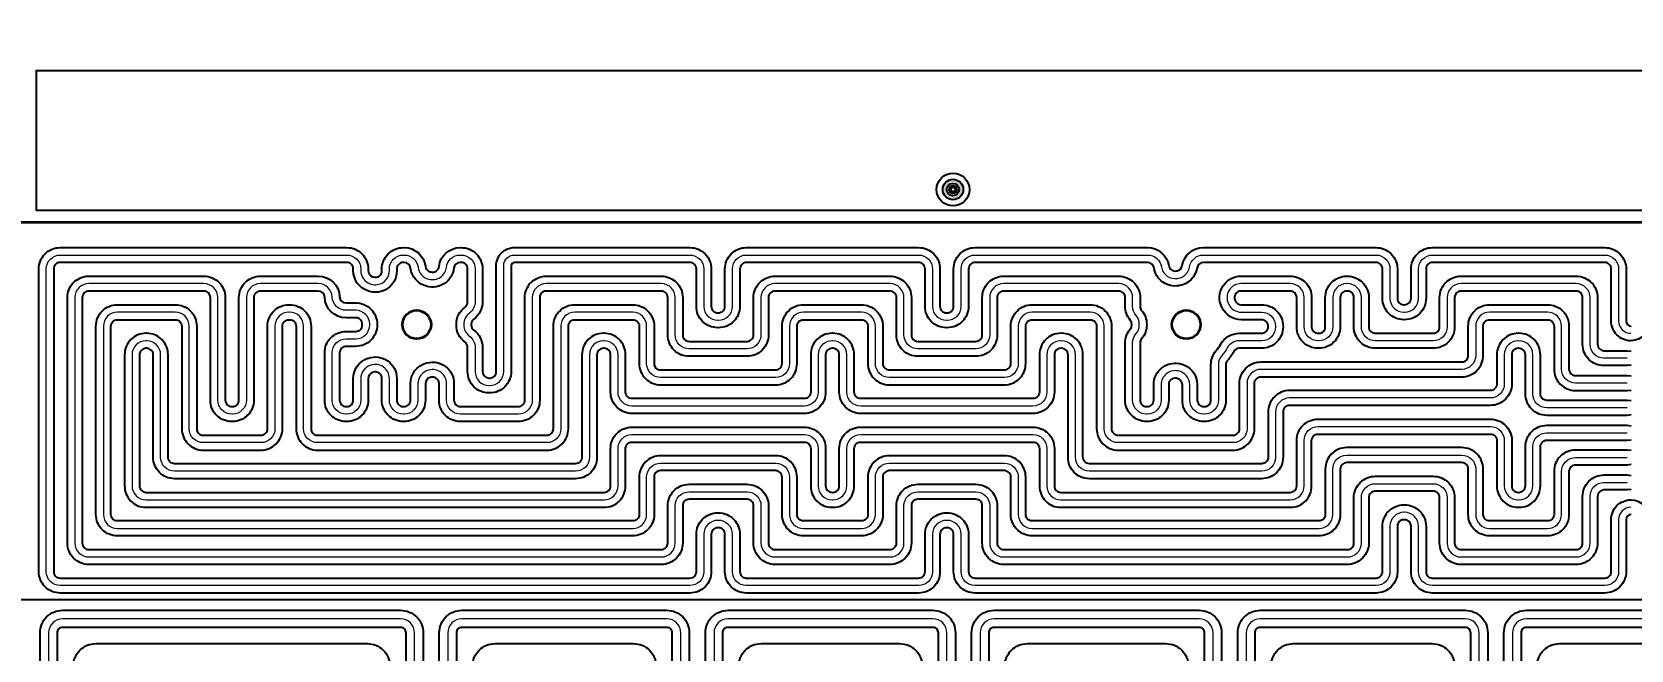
# Model space of a CAD drawing. Header units: millimetres. Extents: x -5937 to 68925, y -3068 to 5300.
# Drawn here: x 62103.1 to 62493.8, y 4491.5 to 4642.6 of the extents above; entities that cross this region are included whole.
import ezdxf

# ---------------------------------------------------------------- set-up
doc = ezdxf.new("R2010")
doc.units = ezdxf.units.MM
doc.header["$LTSCALE"] = 7
doc.header["$PDSIZE"] = -1
doc.layers.add('参照', color=6, linetype='Continuous', lineweight=9)
doc.layers.add('填充', color=3, linetype='Continuous', lineweight=9)
for name, color, linetype in [('发热丝', 3, 'Continuous'), ('发热分区', 20, 'Continuous'), ('菲林', 21, 'Continuous')]:
    doc.layers.add(name, color=color, linetype=linetype)
doc.styles.add('斜仿宋', font='tssdeng.shx', dxfattribs={"width": 0.8, "oblique": 8, "bigfont": 'tssdchn.shx'})
doc.dimstyles.new('YanXiu', dxfattribs={"dimtxt": 22.5778, "dimasz": 22.5778, "dimexe": 11.2889, "dimexo": 5.64445, "dimgap": 5.64445, "dimtad": 1, "dimtoh": 1, "dimzin": 9, "dimdsep": 46, "dimtxsty": '斜仿宋', "dimcen": 22.5778, "dimazin": 2, "dimtfac": 1, "dimtmove": 0, "dimatfit": 3, "dimfxl": 1, "dimarcsym": 1})

# ---------------------------------------------------------------- blocks, each defined once
blk = doc.blocks.new('*D124')
at = {"layer": 'Defpoints', "color": 0}
for p in [(62778.12, 4734.39), (61428.12, 4586.94), (62778.12, 4586.94)]:
    blk.add_point(p, dxfattribs=at)
at = {"layer": '填充', "color": 0, "lineweight": -2}
for p, q in [((61428.12, 4592.59), (61428.12, 4745.68)), ((62778.12, 4592.59), (62778.12, 4745.68)), ((61450.7, 4734.39), (62755.54, 4734.39))]:
    blk.add_line(p, q, dxfattribs=at)
at = {"layer": '填充', "color": 0}
for points in [[(61450.7, 4738.15), (61450.7, 4730.63), (61428.12, 4734.39)], [(62755.54, 4730.63), (62755.54, 4738.15), (62778.12, 4734.39)]]:
    blk.add_solid(points, dxfattribs=at)
at = {"layer": '填充', "color": 0, "insert": (62103.12, 4751.32), "char_height": 22.578, "attachment_point": 5, "style": '斜仿宋'}
blk.add_mtext('1350', dxfattribs=at)

msp = doc.modelspace()

# ---------------------------------------------------------------- hatches: boundary and pattern name
at = {"layer": '填充', "ltscale": 10}
h = msp.add_hatch(color=3, dxfattribs=at)
h.dxf.hatch_style = 1
edge = h.paths.add_edge_path()
edge.add_arc((62328.12, 4604.056), 2.5, 540, 900)
edge = h.paths.add_edge_path(flags=16)
edge.add_arc((62328.12, 4604.056), 1.5, 540, 900)
h = msp.add_hatch(color=3, dxfattribs=at)
h.dxf.hatch_style = 1
edge = h.paths.add_edge_path()
edge.add_arc((62328.12, 4604.056), 0.95, 540, 900)
edge = h.paths.add_edge_path(flags=16)
edge.add_arc((62328.12, 4604.056), 0.55, 540, 900)

# ---------------------------------------------------------------- linework, layer by layer
at = {"color": 7, "linetype": 'Continuous', "lineweight": 35}
msp.add_lwpolyline([(61630.12, 4601.056, 0.4142136), (61635.12, 4596.056), (62571.12, 4596.056, 0.4142136), (62576.12, 4601.056)], format="xyb", dxfattribs=at)
for centre in [(62197.12, 4571.056), (62385.12, 4571.056)]:
    msp.add_circle(centre, 3.5, dxfattribs=at)
at = {"layer": '参照'}
for points in [[(62493.748, 4526.418, 0.4142136), (62490.748, 4523.418), (62490.748, 4510.693, -0.4142136), (62487.348, 4507.293), (62445.258, 4507.293, -0.4142136), (62441.858, 4510.693), (62441.858, 4521.798, 0.4142136), (62438.458, 4525.198), (62438.274, 4525.198, 0.4142136), (62434.874, 4521.798), (62434.874, 4510.693, -0.4142136), (62431.474, 4507.293), (62333.509, 4507.293, -0.4142136), (62330.109, 4510.693), (62330.109, 4519.829, 0.4142136), (62326.709, 4523.229), (62326.525, 4523.229, 0.4142136), (62323.125, 4519.829), (62323.125, 4510.693, -0.4142136), (62319.725, 4507.293), (62277.635, 4507.293, -0.4142136), (62274.235, 4510.693), (62274.235, 4519.829, 0.4142136), (62270.835, 4523.229), (62270.651, 4523.229, 0.4142136), (62267.251, 4519.829), (62267.251, 4510.693, -0.4142136), (62263.851, 4507.293), (62110.012, 4507.293, -0.4142136), (62106.612, 4510.693), (62106.612, 4584.656, -0.4142136), (62110.012, 4588.056), (62180.039, 4588.056, -0.4142136), (62183.439, 4584.656), (62183.439, 4584.248, 0.3232598), (62185.769, 4581.021, -0.0036367), (62185.907, 4580.975, 0.5160154), (62190.423, 4584.186), (62190.423, 4584.656, -0.4142136), (62193.823, 4588.056), (62194.059, 4588.056, -0.3785416), (62197.434, 4585.074, 0.308617), (62199.966, 4582.198, -0.0031968), (62200.108, 4582.161, 0.4578797), (62204.369, 4585.05, -0.3805894), (62207.746, 4588.056), (62207.976, 4588.056, -0.4142136), (62211.376, 4584.656), (62211.376, 4576.616, -0.2378516), (62209.998, 4573.882, 0.2394858), (62208.62, 4571.127, -0.0030922), (62208.62, 4570.985, 0.2394858), (62209.998, 4568.23, -0.2378516), (62211.376, 4565.497), (62211.376, 4559.583, 0.4142136), (62214.776, 4556.183), (62214.961, 4556.183, 0.4142136), (62218.361, 4559.583), (62218.361, 4585.456, -0.4142136), (62220.961, 4588.056), (62263.851, 4588.056, -0.4142136), (62267.251, 4584.656), (62267.251, 4575.52, 0.4142136), (62270.651, 4572.12), (62270.835, 4572.12, 0.4142136), (62274.235, 4575.52), (62274.235, 4584.656, -0.4142136), (62277.635, 4588.056), (62319.725, 4588.056, -0.4142136), (62323.125, 4584.656), (62323.125, 4575.52, 0.4142136), (62326.525, 4572.12), (62326.709, 4572.12, 0.4142136), (62330.109, 4575.52), (62330.109, 4584.656, -0.4142136), (62333.509, 4588.056), (62375.681, 4588.056, -0.3695201), (62379.04, 4585.181, 0.4226278), (62383.02, 4582.363, -0.0031415), (62383.162, 4582.388, 0.3202921), (62385.94, 4585.198, -0.3681235), (62389.297, 4588.056), (62431.474, 4588.056, -0.4142136), (62434.874, 4584.656), (62434.874, 4577.488, 0.4142136), (62438.274, 4574.088), (62438.458, 4574.088, 0.4142136), (62441.858, 4577.488), (62441.858, 4584.656, -0.4142136), (62445.258, 4588.056), (62487.348, 4588.056, -0.4142136), (62490.748, 4584.656), (62490.748, 4571.931, 0.4142136), (62493.748, 4568.931)], [(62492.786, 4562.858), (62487.164, 4562.858, -0.4142136), (62483.764, 4566.258), (62483.764, 4577.672, 0.4142136), (62480.364, 4581.072), (62452.242, 4581.072, 0.4142136), (62448.842, 4577.672), (62448.842, 4570.504, -0.4142136), (62445.442, 4567.104), (62431.289, 4567.104, -0.4142136), (62427.889, 4570.504), (62427.889, 4577.672, 0.4142136), (62424.489, 4581.072), (62424.305, 4581.072, 0.4142136), (62420.905, 4577.672), (62420.905, 4570.504, -0.4142136), (62417.505, 4567.104), (62417.321, 4567.104, -0.4142136), (62413.921, 4570.504), (62413.921, 4577.672, 0.4142136), (62410.521, 4581.072), (62398.471, 4581.072, 0.5563634), (62395.424, 4576.162, -0.0034339), (62395.493, 4576.02, 0.2887635), (62398.56, 4574.088), (62403.537, 4574.088, -0.4142136), (62406.937, 4570.688), (62406.937, 4570.504, -0.4142136), (62403.537, 4567.104), (62398.08, 4567.104, 0.2699747), (62395.122, 4565.382, -0.0498498), (62393.801, 4563.514, 0.18075), (62392.968, 4561.284), (62392.968, 4552.598, -0.4142136), (62389.568, 4549.198), (62389.384, 4549.198, -0.4142136), (62385.984, 4552.598), (62385.984, 4556.374, 0.364959), (62383.162, 4559.724, -0.0031415), (62383.02, 4559.75, 0.4690725), (62378.999, 4556.407), (62378.999, 4552.598, -0.4142136), (62375.599, 4549.198), (62375.415, 4549.198, -0.4142136), (62372.015, 4552.598), (62372.015, 4566.576, -0.1771563), (62372.818, 4568.77, 0.1787513), (62373.62, 4570.985, -0.0030922), (62373.62, 4571.127, 0.1787513), (62372.818, 4573.342, -0.1771563), (62372.015, 4575.536), (62372.015, 4577.672, 0.4142136), (62368.615, 4581.072), (62340.494, 4581.072, 0.4142136), (62337.094, 4577.672), (62337.094, 4568.535, -0.4142136), (62333.694, 4565.135), (62319.541, 4565.135, -0.4142136), (62316.141, 4568.535), (62316.141, 4577.672, 0.4142136), (62312.741, 4581.072), (62284.619, 4581.072, 0.4142136), (62281.219, 4577.672), (62281.219, 4568.535, -0.4142136), (62277.819, 4565.135), (62263.666, 4565.135, -0.4142136), (62260.266, 4568.535), (62260.266, 4577.672, 0.4142136), (62256.866, 4581.072), (62228.745, 4581.072, 0.4142136), (62225.345, 4577.672), (62225.345, 4552.598, -0.4142136), (62221.945, 4549.198), (62207.792, 4549.198, -0.4142136), (62204.392, 4552.598), (62204.392, 4556.668, 0.493488), (62200.108, 4559.951, -0.0031968), (62199.966, 4559.914, 0.3427154), (62197.408, 4556.62), (62197.408, 4552.598, -0.4142136), (62194.008, 4549.198), (62193.823, 4549.198, -0.4142136), (62190.423, 4552.598), (62190.423, 4557.927, 0.5160154), (62185.907, 4561.138, -0.0036367), (62185.769, 4561.091, 0.3232598), (62183.439, 4557.864), (62183.439, 4552.598, -0.4142136), (62180.039, 4549.198), (62179.855, 4549.198, -0.4142136), (62176.455, 4552.598), (62176.455, 4564.164, -0.4142136), (62179.855, 4567.564), (62182.22, 4567.564, 0.4160261), (62185.62, 4570.985, -0.0030922), (62185.62, 4571.127, 0.4160261), (62182.22, 4574.548), (62179.855, 4574.548, -0.4023529), (62176.458, 4577.81, 0.4023529), (62173.061, 4581.072), (62158.902, 4581.072, 0.4142136), (62155.502, 4577.672), (62155.502, 4552.598, -0.4142136), (62152.102, 4549.198), (62151.918, 4549.198, -0.4142136), (62148.518, 4552.598), (62148.518, 4577.672, 0.4142136), (62145.118, 4581.072), (62116.996, 4581.072, 0.4142136), (62113.596, 4577.672), (62113.596, 4517.677, 0.4142136), (62116.996, 4514.277), (62256.866, 4514.277, 0.4142136), (62260.266, 4517.677), (62260.266, 4526.814, -0.4142136), (62263.666, 4530.214), (62277.819, 4530.214, -0.4142136), (62281.219, 4526.814), (62281.219, 4517.677, 0.4142136), (62284.619, 4514.277), (62312.741, 4514.277, 0.4142136), (62316.141, 4517.677), (62316.141, 4526.814, -0.4142136), (62319.541, 4530.214), (62333.694, 4530.214, -0.4142136), (62337.094, 4526.814), (62337.094, 4517.677, 0.4142136), (62340.494, 4514.277), (62424.489, 4514.277, 0.4142136), (62427.889, 4517.677), (62427.889, 4528.782, -0.4142136), (62431.289, 4532.182), (62445.442, 4532.182, -0.4142136), (62448.842, 4528.782), (62448.842, 4517.677, 0.4142136), (62452.242, 4514.277), (62480.364, 4514.277, 0.4142136), (62483.764, 4517.677), (62483.764, 4529.091, -0.4142136), (62487.164, 4532.491), (62492.786, 4532.491)], [(62492.786, 4556.784), (62480.18, 4556.784, -0.4142136), (62476.78, 4560.184), (62476.78, 4570.688, 0.4142136), (62473.38, 4574.088), (62459.227, 4574.088, 0.4142136), (62455.827, 4570.688), (62455.827, 4563.52, -0.4142136), (62452.427, 4560.12), (62403.352, 4560.12, 0.4142136), (62399.952, 4556.72), (62399.952, 4545.614, -0.4142136), (62396.552, 4542.214), (62368.431, 4542.214, -0.4142136), (62365.031, 4545.614), (62365.031, 4570.688, 0.4142136), (62361.631, 4574.088), (62347.478, 4574.088, 0.4142136), (62344.078, 4570.688), (62344.078, 4561.551, -0.4142136), (62340.678, 4558.151), (62312.556, 4558.151, -0.4142136), (62309.156, 4561.551), (62309.156, 4570.688, 0.4142136), (62305.756, 4574.088), (62291.604, 4574.088, 0.4142136), (62288.204, 4570.688), (62288.204, 4561.551, -0.4142136), (62284.804, 4558.151), (62256.682, 4558.151, -0.4142136), (62253.282, 4561.551), (62253.282, 4570.688, 0.4142136), (62249.882, 4574.088), (62235.729, 4574.088, 0.4142136), (62232.329, 4570.688), (62232.329, 4545.614, -0.4142136), (62228.929, 4542.214), (62172.871, 4542.214, -0.4142136), (62169.471, 4545.614), (62169.471, 4570.688, 0.4142136), (62166.071, 4574.088), (62165.886, 4574.088, 0.4142136), (62162.486, 4570.688), (62162.486, 4545.614, -0.4142136), (62159.086, 4542.214), (62144.933, 4542.214, -0.4142136), (62141.533, 4545.614), (62141.533, 4570.688, 0.4142136), (62138.133, 4574.088), (62123.981, 4574.088, 0.4142136), (62120.581, 4570.688), (62120.581, 4524.661, 0.4142136), (62123.981, 4521.261), (62249.882, 4521.261, 0.4142136), (62253.282, 4524.661), (62253.282, 4533.798, -0.4142136), (62256.682, 4537.198), (62284.804, 4537.198, -0.4142136), (62288.204, 4533.798), (62288.204, 4524.661, 0.4142136), (62291.604, 4521.261), (62305.756, 4521.261, 0.4142136), (62309.156, 4524.661), (62309.156, 4533.798, -0.4142136), (62312.556, 4537.198), (62340.678, 4537.198, -0.4142136), (62344.078, 4533.798), (62344.078, 4524.661, 0.4142136), (62347.478, 4521.261), (62417.505, 4521.261, 0.4142136), (62420.905, 4524.661), (62420.905, 4535.767, -0.4142136), (62424.305, 4539.167), (62452.427, 4539.167, -0.4142136), (62455.827, 4535.767), (62455.827, 4524.661, 0.4142136), (62459.227, 4521.261), (62473.38, 4521.261, 0.4142136), (62476.78, 4524.661), (62476.78, 4535.165, -0.4142136), (62480.18, 4538.565), (62492.786, 4538.565)], [(62492.786, 4550.711), (62473.195, 4550.711, -0.4142136), (62469.795, 4554.111), (62469.795, 4563.703, 0.4142136), (62466.395, 4567.103), (62466.211, 4567.103, 0.4142136), (62462.811, 4563.703), (62462.811, 4556.535, -0.4142136), (62459.411, 4553.135), (62410.337, 4553.135, 0.4142136), (62406.937, 4549.735), (62406.937, 4538.63, -0.4142136), (62403.537, 4535.23), (62361.447, 4535.23, -0.4142136), (62358.047, 4538.63), (62358.047, 4563.703, 0.4142136), (62354.647, 4567.103), (62354.462, 4567.103, 0.4142136), (62351.062, 4563.703), (62351.062, 4554.567, -0.4142136), (62347.662, 4551.167), (62305.572, 4551.167, -0.4142136), (62302.172, 4554.567), (62302.172, 4563.703, 0.4142136), (62298.772, 4567.103), (62298.588, 4567.103, 0.4142136), (62295.188, 4563.703), (62295.188, 4554.567, -0.4142136), (62291.788, 4551.167), (62249.698, 4551.167, -0.4142136), (62246.298, 4554.567), (62246.298, 4563.703, 0.4142136), (62242.898, 4567.103), (62242.714, 4567.103, 0.4142136), (62239.314, 4563.703), (62239.314, 4538.63, -0.4142136), (62235.914, 4535.23), (62137.949, 4535.23, -0.4142136), (62134.549, 4538.63), (62134.549, 4563.703, 0.4142136), (62131.149, 4567.103), (62130.965, 4567.103, 0.4142136), (62127.565, 4563.703), (62127.565, 4531.646, 0.4142136), (62130.965, 4528.246), (62242.898, 4528.246, 0.4142136), (62246.298, 4531.646), (62246.298, 4540.782, -0.4142136), (62249.698, 4544.182), (62291.788, 4544.182, -0.4142136), (62295.188, 4540.782), (62295.188, 4531.646, 0.4142136), (62298.588, 4528.246), (62298.772, 4528.246, 0.4142136), (62302.172, 4531.646), (62302.172, 4540.782, -0.4142136), (62305.572, 4544.182), (62347.662, 4544.182, -0.4142136), (62351.062, 4540.782), (62351.062, 4531.646, 0.4142136), (62354.462, 4528.246), (62410.521, 4528.246, 0.4142136), (62413.921, 4531.646), (62413.921, 4542.751, -0.4142136), (62417.321, 4546.151), (62459.411, 4546.151, -0.4142136), (62462.811, 4542.751), (62462.811, 4531.646, 0.4142136), (62466.211, 4528.246), (62466.395, 4528.246, 0.4142136), (62469.795, 4531.646), (62469.795, 4541.238, -0.4142136), (62473.195, 4544.638), (62492.786, 4544.638)]]:
    msp.add_lwpolyline(points, format="xyb", dxfattribs=at)
at = {"layer": '参照', "color": 5}
for points in [[(62196.59, 4420.241), (62196.59, 4495.765, 0.4142136), (62193.19, 4499.165), (62110.585, 4499.165, 0.4142136), (62107.185, 4495.765), (62107.185, 4390.801)], [(62261.612, 4418.584), (62261.612, 4495.765, 0.4142136), (62258.212, 4499.165), (62208.118, 4499.165, 0.4142136), (62204.718, 4495.765), (62204.718, 4420.121, -0.4459295)], [(62326.634, 4418.584), (62326.634, 4495.765, 0.4142136), (62323.234, 4499.165), (62273.14, 4499.165, 0.4142136), (62269.74, 4495.765), (62269.74, 4418.584, -0.4142136)], [(62391.656, 4419.069), (62391.656, 4495.765, 0.4142136), (62388.256, 4499.165), (62338.162, 4499.165, 0.4142136), (62334.762, 4495.765), (62334.762, 4418.584, -0.4142136)], [(62456.678, 4418.584), (62456.678, 4495.765, 0.4142136), (62453.278, 4499.165), (62403.184, 4499.165, 0.4142136), (62399.784, 4495.765), (62399.784, 4418.697, -0.5021788)], [(62518.299, 4499.165), (62468.205, 4499.165, 0.4142136), (62464.805, 4495.765), (62464.805, 4418.584, -0.4142136)]]:
    msp.add_lwpolyline(points, format="xyb", dxfattribs=at)
at = {"layer": '发热丝'}
for points in [[(62493.786, 4524.698, 0.3654516), (62492.573, 4523.418), (62492.573, 4510.693, -0.4142136), (62487.348, 4505.468), (62445.258, 4505.468, -0.4142136), (62440.033, 4510.693), (62440.033, 4521.798, 0.4142136), (62438.458, 4523.373), (62438.274, 4523.373, 0.4142136), (62436.699, 4521.798), (62436.699, 4510.693, -0.4142136), (62431.474, 4505.468), (62333.509, 4505.468, -0.4142136), (62328.284, 4510.693), (62328.284, 4519.829, 0.4142136), (62326.709, 4521.404), (62326.525, 4521.404, 0.4142136), (62324.95, 4519.829), (62324.95, 4510.693, -0.4142136), (62319.725, 4505.468), (62277.635, 4505.468, -0.4142136), (62272.41, 4510.693), (62272.41, 4519.829, 0.4142136), (62270.835, 4521.404), (62270.651, 4521.404, 0.4142136), (62269.076, 4519.829), (62269.076, 4510.693, -0.4142136), (62263.851, 4505.468), (62110.012, 4505.468, -0.4142136), (62104.787, 4510.693), (62104.787, 4584.656, -0.4142136), (62110.012, 4589.881), (62180.039, 4589.881, -0.4142136), (62185.264, 4584.656), (62185.264, 4584.248, 0.3232598), (62186.344, 4582.753, -0.0036367), (62186.506, 4582.698, 0.5160154), (62188.598, 4584.186), (62188.598, 4584.656, -0.4142136), (62193.823, 4589.881), (62194.059, 4589.881, -0.3785416), (62199.245, 4585.299, 0.308617), (62200.418, 4583.967, -0.0031968), (62200.583, 4583.923, 0.4578797), (62202.556, 4585.262, -0.3805894), (62207.746, 4589.881), (62207.976, 4589.881, -0.4142136), (62213.201, 4584.656), (62213.201, 4576.616, -0.2378516), (62211.083, 4572.415, 0.2394858), (62210.445, 4571.139, -0.0030922), (62210.445, 4570.974, 0.2394858), (62211.083, 4569.698, -0.2378516), (62213.201, 4565.497), (62213.201, 4559.583, 0.4142136), (62214.776, 4558.008), (62214.961, 4558.008, 0.4142136), (62216.536, 4559.583), (62216.536, 4585.456, -0.4142136), (62220.961, 4589.881), (62263.851, 4589.881, -0.4142136), (62269.076, 4584.656), (62269.076, 4575.52, 0.4142136), (62270.651, 4573.945), (62270.835, 4573.945, 0.4142136), (62272.41, 4575.52), (62272.41, 4584.656, -0.4142136), (62277.635, 4589.881), (62319.725, 4589.881, -0.4142136), (62324.95, 4584.656), (62324.95, 4575.52, 0.4142136), (62326.525, 4573.945), (62326.709, 4573.945, 0.4142136), (62328.284, 4575.52), (62328.284, 4584.656, -0.4142136), (62333.509, 4589.881), (62375.681, 4589.881, -0.3695201), (62380.843, 4585.463, 0.4226278), (62382.687, 4584.157, -0.0031415), (62382.852, 4584.187, 0.3202921), (62384.139, 4585.488, -0.3681235), (62389.297, 4589.881), (62431.474, 4589.881, -0.4142136), (62436.699, 4584.656), (62436.699, 4577.488, 0.4142136), (62438.274, 4575.913), (62438.458, 4575.913, 0.4142136), (62440.033, 4577.488), (62440.033, 4584.656, -0.4142136), (62445.258, 4589.881), (62487.348, 4589.881, -0.4142136), (62492.573, 4584.656), (62492.573, 4571.931, 0.3654516), (62493.786, 4570.651)], [(62498.543, 4571.931, -0.4035041), (62493.748, 4567.106, -0.4142136), (62488.923, 4571.931), (62488.923, 4584.656, 0.4142136), (62487.348, 4586.231), (62445.258, 4586.231, 0.4142136), (62443.683, 4584.656), (62443.683, 4577.488, -0.4142136), (62438.458, 4572.263), (62438.274, 4572.263, -0.4142136), (62433.049, 4577.488), (62433.049, 4584.656, 0.4142136), (62431.474, 4586.231), (62389.297, 4586.231, 0.3681235), (62387.742, 4584.907, -0.3202921), (62383.473, 4580.59, 0.0031415), (62383.353, 4580.569, -0.4226278), (62377.237, 4584.899, 0.3695201), (62375.681, 4586.231), (62333.509, 4586.231, 0.4142136), (62331.934, 4584.656), (62331.934, 4575.52, -0.4142136), (62326.709, 4570.295), (62326.525, 4570.295, -0.4142136), (62321.3, 4575.52), (62321.3, 4584.656, 0.4142136), (62319.725, 4586.231), (62277.635, 4586.231, 0.4142136), (62276.06, 4584.656), (62276.06, 4575.52, -0.4142136), (62270.835, 4570.295), (62270.651, 4570.295, -0.4142136), (62265.426, 4575.52), (62265.426, 4584.656, 0.4142136), (62263.851, 4586.231), (62220.961, 4586.231, 0.4142136), (62220.186, 4585.456), (62220.186, 4559.583, -0.4142136), (62214.961, 4554.358), (62214.776, 4554.358, -0.4142136), (62209.551, 4559.583), (62209.551, 4565.497, 0.2378516), (62208.913, 4566.763, -0.2394858), (62206.795, 4570.996, 0.0030922), (62206.795, 4571.116, -0.2394858), (62208.913, 4575.349, 0.2378516), (62209.551, 4576.616), (62209.551, 4584.656, 0.4142136), (62207.976, 4586.231), (62207.746, 4586.231, 0.3805894), (62206.182, 4584.839, -0.4578797), (62199.634, 4580.399, 0.0031968), (62199.515, 4580.43, -0.308617), (62195.622, 4584.85, 0.3785416), (62194.059, 4586.231), (62193.823, 4586.231, 0.4142136), (62192.248, 4584.656), (62192.248, 4584.186, -0.5160154), (62185.307, 4579.251, 0.0036367), (62185.195, 4579.289, -0.3232598), (62181.614, 4584.248), (62181.614, 4584.656, 0.4142136), (62180.039, 4586.231), (62110.012, 4586.231, 0.4142136), (62108.437, 4584.656), (62108.437, 4510.693, 0.4142136), (62110.012, 4509.118), (62263.851, 4509.118, 0.4142136), (62265.426, 4510.693), (62265.426, 4519.829, -0.4142136), (62270.651, 4525.054), (62270.835, 4525.054, -0.4142136), (62276.06, 4519.829), (62276.06, 4510.693, 0.4142136), (62277.635, 4509.118), (62319.725, 4509.118, 0.4142136), (62321.3, 4510.693), (62321.3, 4519.829, -0.4142136), (62326.525, 4525.054), (62326.709, 4525.054, -0.4142136), (62331.934, 4519.829), (62331.934, 4510.693, 0.4142136), (62333.509, 4509.118), (62431.474, 4509.118, 0.4142136), (62433.049, 4510.693), (62433.049, 4521.798, -0.4142136), (62438.274, 4527.023), (62438.458, 4527.023, -0.4142136), (62443.683, 4521.798), (62443.683, 4510.693, 0.4142136), (62445.258, 4509.118), (62487.348, 4509.118, 0.4142136), (62488.923, 4510.693), (62488.923, 4523.418, -0.4142136), (62493.748, 4528.243, -0.4035041), (62498.543, 4523.418)], [(62493.786, 4530.771), (62492.786, 4530.666), (62487.164, 4530.666, 0.4142136), (62485.589, 4529.091), (62485.589, 4517.677, -0.4142136), (62480.364, 4512.452), (62452.242, 4512.452, -0.4142136), (62447.017, 4517.677), (62447.017, 4528.782, 0.4142136), (62445.442, 4530.357), (62431.289, 4530.357, 0.4142136), (62429.714, 4528.782), (62429.714, 4517.677, -0.4142136), (62424.489, 4512.452), (62340.494, 4512.452, -0.4142136), (62335.269, 4517.677), (62335.269, 4526.814, 0.4142136), (62333.694, 4528.389), (62319.541, 4528.389, 0.4142136), (62317.966, 4526.814), (62317.966, 4517.677, -0.4142136), (62312.741, 4512.452), (62284.619, 4512.452, -0.4142136), (62279.394, 4517.677), (62279.394, 4526.814, 0.4142136), (62277.819, 4528.389), (62263.666, 4528.389, 0.4142136), (62262.091, 4526.814), (62262.091, 4517.677, -0.4142136), (62256.866, 4512.452), (62116.996, 4512.452, -0.4142136), (62111.771, 4517.677), (62111.771, 4577.672, -0.4142136), (62116.996, 4582.897), (62145.118, 4582.897, -0.4142136), (62150.343, 4577.672), (62150.343, 4552.598, 0.4142136), (62151.918, 4551.023), (62152.102, 4551.023, 0.4142136), (62153.677, 4552.598), (62153.677, 4577.672, -0.4142136), (62158.902, 4582.897), (62173.061, 4582.897, -0.4023529), (62178.281, 4577.884, 0.4023529), (62179.855, 4576.373), (62182.22, 4576.373, -0.4160261), (62187.445, 4571.116, 0.0030922), (62187.445, 4570.996, -0.4160261), (62182.22, 4565.739), (62179.855, 4565.739, 0.4142136), (62178.28, 4564.164), (62178.28, 4552.598, 0.4142136), (62179.855, 4551.023), (62180.039, 4551.023, 0.4142136), (62181.614, 4552.598), (62181.614, 4557.864, -0.3232598), (62185.195, 4562.824, 0.0036367), (62185.307, 4562.862, -0.5160154), (62192.248, 4557.927), (62192.248, 4552.598, 0.4142136), (62193.823, 4551.023), (62194.008, 4551.023, 0.4142136), (62195.583, 4552.598), (62195.583, 4556.62, -0.3427154), (62199.515, 4561.682, 0.0031968), (62199.634, 4561.714, -0.493488), (62206.217, 4556.668), (62206.217, 4552.598, 0.4142136), (62207.792, 4551.023), (62221.945, 4551.023, 0.4142136), (62223.52, 4552.598), (62223.52, 4577.672, -0.4142136), (62228.745, 4582.897), (62256.866, 4582.897, -0.4142136), (62262.091, 4577.672), (62262.091, 4568.535, 0.4142136), (62263.666, 4566.96), (62277.819, 4566.96, 0.4142136), (62279.394, 4568.535), (62279.394, 4577.672, -0.4142136), (62284.619, 4582.897), (62312.741, 4582.897, -0.4142136), (62317.966, 4577.672), (62317.966, 4568.535, 0.4142136), (62319.541, 4566.96), (62333.694, 4566.96, 0.4142136), (62335.269, 4568.535), (62335.269, 4577.672, -0.4142136), (62340.494, 4582.897), (62368.615, 4582.897, -0.4142136), (62373.84, 4577.672), (62373.84, 4575.536, 0.1771563), (62374.212, 4574.52, -0.1787513), (62375.445, 4571.116, 0.0030922), (62375.445, 4570.996, -0.1787513), (62374.212, 4567.593, 0.1771563), (62373.84, 4566.576), (62373.84, 4552.598, 0.4142136), (62375.415, 4551.023), (62375.599, 4551.023, 0.4142136), (62377.174, 4552.598), (62377.174, 4556.407, -0.4690725), (62383.353, 4561.544, 0.0031415), (62383.473, 4561.522, -0.364959), (62387.809, 4556.374), (62387.809, 4552.598, 0.4142136), (62389.384, 4551.023), (62389.568, 4551.023, 0.4142136), (62391.143, 4552.598), (62391.143, 4561.284, -0.18075), (62392.424, 4564.711, 0.0498498), (62393.535, 4566.282, -0.2699747), (62398.08, 4568.929), (62403.537, 4568.929, 0.4142136), (62405.112, 4570.504), (62405.112, 4570.688, 0.4142136), (62403.537, 4572.263), (62398.56, 4572.263, -0.2887635), (62393.847, 4575.233, 0.0034339), (62393.789, 4575.352, -0.5563634), (62398.471, 4582.897), (62410.521, 4582.897, -0.4142136), (62415.746, 4577.672), (62415.746, 4570.504, 0.4142136), (62417.321, 4568.929), (62417.505, 4568.929, 0.4142136), (62419.08, 4570.504), (62419.08, 4577.672, -0.4142136), (62424.305, 4582.897), (62424.489, 4582.897, -0.4142136), (62429.714, 4577.672), (62429.714, 4570.504, 0.4142136), (62431.289, 4568.929), (62445.442, 4568.929, 0.4142136), (62447.017, 4570.504), (62447.017, 4577.672, -0.4142136), (62452.242, 4582.897), (62480.364, 4582.897, -0.4142136), (62485.589, 4577.672), (62485.589, 4566.258, 0.4142136), (62487.164, 4564.683), (62492.786, 4564.683), (62493.786, 4564.578)], [(62493.786, 4561.138), (62492.786, 4561.033), (62487.164, 4561.033, -0.4142136), (62481.939, 4566.258), (62481.939, 4577.672, 0.4142136), (62480.364, 4579.247), (62452.242, 4579.247, 0.4142136), (62450.667, 4577.672), (62450.667, 4570.504, -0.4142136), (62445.442, 4565.279), (62431.289, 4565.279, -0.4142136), (62426.064, 4570.504), (62426.064, 4577.672, 0.4142136), (62424.489, 4579.247), (62424.305, 4579.247, 0.4142136), (62422.73, 4577.672), (62422.73, 4570.504, -0.4142136), (62417.505, 4565.279), (62417.321, 4565.279, -0.4142136), (62412.096, 4570.504), (62412.096, 4577.672, 0.4142136), (62410.521, 4579.247), (62398.471, 4579.247, 0.5563634), (62397.059, 4576.973, -0.0034339), (62397.139, 4576.808, 0.2887635), (62398.56, 4575.913), (62403.537, 4575.913, -0.4142136), (62408.762, 4570.688), (62408.762, 4570.504, -0.4142136), (62403.537, 4565.279), (62398.08, 4565.279, 0.2699747), (62396.71, 4564.481, -0.0498498), (62395.179, 4562.317, 0.18075), (62394.793, 4561.284), (62394.793, 4552.598, -0.4142136), (62389.568, 4547.373), (62389.384, 4547.373, -0.4142136), (62384.159, 4552.598), (62384.159, 4556.374, 0.364959), (62382.852, 4557.926, -0.0031415), (62382.687, 4557.955, 0.4690725), (62380.824, 4556.407), (62380.824, 4552.598, -0.4142136), (62375.599, 4547.373), (62375.415, 4547.373, -0.4142136), (62370.19, 4552.598), (62370.19, 4566.576, -0.1771563), (62371.423, 4569.948, 0.1787513), (62371.795, 4570.974, -0.0030922), (62371.795, 4571.139, 0.1787513), (62371.423, 4572.165, -0.1771563), (62370.19, 4575.536), (62370.19, 4577.672, 0.4142136), (62368.615, 4579.247), (62340.494, 4579.247, 0.4142136), (62338.919, 4577.672), (62338.919, 4568.535, -0.4142136), (62333.694, 4563.31), (62319.541, 4563.31, -0.4142136), (62314.316, 4568.535), (62314.316, 4577.672, 0.4142136), (62312.741, 4579.247), (62284.619, 4579.247, 0.4142136), (62283.044, 4577.672), (62283.044, 4568.535, -0.4142136), (62277.819, 4563.31), (62263.666, 4563.31, -0.4142136), (62258.441, 4568.535), (62258.441, 4577.672, 0.4142136), (62256.866, 4579.247), (62228.745, 4579.247, 0.4142136), (62227.17, 4577.672), (62227.17, 4552.598, -0.4142136), (62221.945, 4547.373), (62207.792, 4547.373, -0.4142136), (62202.567, 4552.598), (62202.567, 4556.668, 0.493488), (62200.583, 4558.189, -0.0031968), (62200.418, 4558.146, 0.3427154), (62199.233, 4556.62), (62199.233, 4552.598, -0.4142136), (62194.008, 4547.373), (62193.823, 4547.373, -0.4142136), (62188.598, 4552.598), (62188.598, 4557.927, 0.5160154), (62186.506, 4559.414, -0.0036367), (62186.344, 4559.359, 0.3232598), (62185.264, 4557.864), (62185.264, 4552.598, -0.4142136), (62180.039, 4547.373), (62179.855, 4547.373, -0.4142136), (62174.63, 4552.598), (62174.63, 4564.164, -0.4142136), (62179.855, 4569.389), (62182.22, 4569.389, 0.4160261), (62183.795, 4570.974, -0.0030922), (62183.795, 4571.139, 0.4160261), (62182.22, 4572.723), (62179.855, 4572.723, -0.4023529), (62174.634, 4577.736, 0.4023529), (62173.061, 4579.247), (62158.902, 4579.247, 0.4142136), (62157.327, 4577.672), (62157.327, 4552.598, -0.4142136), (62152.102, 4547.373), (62151.918, 4547.373, -0.4142136), (62146.693, 4552.598), (62146.693, 4577.672, 0.4142136), (62145.118, 4579.247), (62116.996, 4579.247, 0.4142136), (62115.421, 4577.672), (62115.421, 4517.677, 0.4142136), (62116.996, 4516.102), (62256.866, 4516.102, 0.4142136), (62258.441, 4517.677), (62258.441, 4526.814, -0.4142136), (62263.666, 4532.039), (62277.819, 4532.039, -0.4142136), (62283.044, 4526.814), (62283.044, 4517.677, 0.4142136), (62284.619, 4516.102), (62312.741, 4516.102, 0.4142136), (62314.316, 4517.677), (62314.316, 4526.814, -0.4142136), (62319.541, 4532.039), (62333.694, 4532.039, -0.4142136), (62338.919, 4526.814), (62338.919, 4517.677, 0.4142136), (62340.494, 4516.102), (62424.489, 4516.102, 0.4142136), (62426.064, 4517.677), (62426.064, 4528.782, -0.4142136), (62431.289, 4534.007), (62445.442, 4534.007, -0.4142136), (62450.667, 4528.782), (62450.667, 4517.677, 0.4142136), (62452.242, 4516.102), (62480.364, 4516.102, 0.4142136), (62481.939, 4517.677), (62481.939, 4529.091, -0.4142136), (62487.164, 4534.316), (62492.786, 4534.316), (62493.786, 4534.211)], [(62493.786, 4536.845), (62492.786, 4536.74), (62480.18, 4536.74, 0.4142136), (62478.605, 4535.165), (62478.605, 4524.661, -0.4142136), (62473.38, 4519.436), (62459.227, 4519.436, -0.4142136), (62454.002, 4524.661), (62454.002, 4535.767, 0.4142136), (62452.427, 4537.342), (62424.305, 4537.342, 0.4142136), (62422.73, 4535.767), (62422.73, 4524.661, -0.4142136), (62417.505, 4519.436), (62347.478, 4519.436, -0.4142136), (62342.253, 4524.661), (62342.253, 4533.798, 0.4142136), (62340.678, 4535.373), (62312.556, 4535.373, 0.4142136), (62310.981, 4533.798), (62310.981, 4524.661, -0.4142136), (62305.756, 4519.436), (62291.604, 4519.436, -0.4142136), (62286.379, 4524.661), (62286.379, 4533.798, 0.4142136), (62284.804, 4535.373), (62256.682, 4535.373, 0.4142136), (62255.107, 4533.798), (62255.107, 4524.661, -0.4142136), (62249.882, 4519.436), (62123.981, 4519.436, -0.4142136), (62118.756, 4524.661), (62118.756, 4570.688, -0.4142136), (62123.981, 4575.913), (62138.133, 4575.913, -0.4142136), (62143.358, 4570.688), (62143.358, 4545.614, 0.4142136), (62144.933, 4544.039), (62159.086, 4544.039, 0.4142136), (62160.661, 4545.614), (62160.661, 4570.688, -0.4142136), (62165.886, 4575.913), (62166.071, 4575.913, -0.4142136), (62171.296, 4570.688), (62171.296, 4545.614, 0.4142136), (62172.871, 4544.039), (62228.929, 4544.039, 0.4142136), (62230.504, 4545.614), (62230.504, 4570.688, -0.4142136), (62235.729, 4575.913), (62249.882, 4575.913, -0.4142136), (62255.107, 4570.688), (62255.107, 4561.551, 0.4142136), (62256.682, 4559.976), (62284.804, 4559.976, 0.4142136), (62286.379, 4561.551), (62286.379, 4570.688, -0.4142136), (62291.604, 4575.913), (62305.756, 4575.913, -0.4142136), (62310.981, 4570.688), (62310.981, 4561.551, 0.4142136), (62312.556, 4559.976), (62340.678, 4559.976, 0.4142136), (62342.253, 4561.551), (62342.253, 4570.688, -0.4142136), (62347.478, 4575.913), (62361.631, 4575.913, -0.4142136), (62366.856, 4570.688), (62366.856, 4545.614, 0.4142136), (62368.431, 4544.039), (62396.552, 4544.039, 0.4142136), (62398.127, 4545.614), (62398.127, 4556.72, -0.4142136), (62403.352, 4561.945), (62452.427, 4561.945, 0.4142136), (62454.002, 4563.52), (62454.002, 4570.688, -0.4142136), (62459.227, 4575.913), (62473.38, 4575.913, -0.4142136), (62478.605, 4570.688), (62478.605, 4560.184, 0.4142136), (62480.18, 4558.609), (62492.786, 4558.609), (62493.786, 4558.504)], [(62493.786, 4540.285), (62492.786, 4540.39), (62480.18, 4540.39, 0.4142136), (62474.955, 4535.165), (62474.955, 4524.661, -0.4142136), (62473.38, 4523.086), (62459.227, 4523.086, -0.4142136), (62457.652, 4524.661), (62457.652, 4535.767, 0.4142136), (62452.427, 4540.992), (62424.305, 4540.992, 0.4142136), (62419.08, 4535.767), (62419.08, 4524.661, -0.4142136), (62417.505, 4523.086), (62347.478, 4523.086, -0.4142136), (62345.903, 4524.661), (62345.903, 4533.798, 0.4142136), (62340.678, 4539.023), (62312.556, 4539.023, 0.4142136), (62307.331, 4533.798), (62307.331, 4524.661, -0.4142136), (62305.756, 4523.086), (62291.604, 4523.086, -0.4142136), (62290.029, 4524.661), (62290.029, 4533.798, 0.4142136), (62284.804, 4539.023), (62256.682, 4539.023, 0.4142136), (62251.457, 4533.798), (62251.457, 4524.661, -0.4142136), (62249.882, 4523.086), (62123.981, 4523.086, -0.4142136), (62122.406, 4524.661), (62122.406, 4570.688, -0.4142136), (62123.981, 4572.263), (62138.133, 4572.263, -0.4142136), (62139.708, 4570.688), (62139.708, 4545.614, 0.4142136), (62144.933, 4540.389), (62159.086, 4540.389, 0.4142136), (62164.311, 4545.614), (62164.311, 4570.688, -0.4142136), (62165.886, 4572.263), (62166.071, 4572.263, -0.4142136), (62167.646, 4570.688), (62167.646, 4545.614, 0.4142136), (62172.871, 4540.389), (62228.929, 4540.389, 0.4142136), (62234.154, 4545.614), (62234.154, 4570.688, -0.4142136), (62235.729, 4572.263), (62249.882, 4572.263, -0.4142136), (62251.457, 4570.688), (62251.457, 4561.551, 0.4142136), (62256.682, 4556.326), (62284.804, 4556.326, 0.4142136), (62290.029, 4561.551), (62290.029, 4570.688, -0.4142136), (62291.604, 4572.263), (62305.756, 4572.263, -0.4142136), (62307.331, 4570.688), (62307.331, 4561.551, 0.4142136), (62312.556, 4556.326), (62340.678, 4556.326, 0.4142136), (62345.903, 4561.551), (62345.903, 4570.688, -0.4142136), (62347.478, 4572.263), (62361.631, 4572.263, -0.4142136), (62363.206, 4570.688), (62363.206, 4545.614, 0.4142136), (62368.431, 4540.389), (62396.552, 4540.389, 0.4142136), (62401.777, 4545.614), (62401.777, 4556.72, -0.4142136), (62403.352, 4558.295), (62452.427, 4558.295, 0.4142136), (62457.652, 4563.52), (62457.652, 4570.688, -0.4142136), (62459.227, 4572.263), (62473.38, 4572.263, -0.4142136), (62474.955, 4570.688), (62474.955, 4560.184, 0.4142136), (62480.18, 4554.959), (62492.786, 4554.959), (62493.786, 4555.064)], [(62493.786, 4552.431), (62492.786, 4552.536), (62473.195, 4552.536, -0.4142136), (62471.62, 4554.111), (62471.62, 4563.703, 0.4142136), (62466.395, 4568.928), (62466.211, 4568.928, 0.4142136), (62460.986, 4563.703), (62460.986, 4556.535, -0.4142136), (62459.411, 4554.96), (62410.337, 4554.96, 0.4142136), (62405.112, 4549.735), (62405.112, 4538.63, -0.4142136), (62403.537, 4537.055), (62361.447, 4537.055, -0.4142136), (62359.872, 4538.63), (62359.872, 4563.703, 0.4142136), (62354.647, 4568.928), (62354.462, 4568.928, 0.4142136), (62349.237, 4563.703), (62349.237, 4554.567, -0.4142136), (62347.662, 4552.992), (62305.572, 4552.992, -0.4142136), (62303.997, 4554.567), (62303.997, 4563.703, 0.4142136), (62298.772, 4568.928), (62298.588, 4568.928, 0.4142136), (62293.363, 4563.703), (62293.363, 4554.567, -0.4142136), (62291.788, 4552.992), (62249.698, 4552.992, -0.4142136), (62248.123, 4554.567), (62248.123, 4563.703, 0.4142136), (62242.898, 4568.928), (62242.714, 4568.928, 0.4142136), (62237.489, 4563.703), (62237.489, 4538.63, -0.4142136), (62235.914, 4537.055), (62137.949, 4537.055, -0.4142136), (62136.374, 4538.63), (62136.374, 4563.703, 0.4142136), (62131.149, 4568.928), (62130.965, 4568.928, 0.4142136), (62125.74, 4563.703), (62125.74, 4531.646, 0.4142136), (62130.965, 4526.421), (62242.898, 4526.421, 0.4142136), (62248.123, 4531.646), (62248.123, 4540.782, -0.4142136), (62249.698, 4542.357), (62291.788, 4542.357, -0.4142136), (62293.363, 4540.782), (62293.363, 4531.646, 0.4142136), (62298.588, 4526.421), (62298.772, 4526.421, 0.4142136), (62303.997, 4531.646), (62303.997, 4540.782, -0.4142136), (62305.572, 4542.357), (62347.662, 4542.357, -0.4142136), (62349.237, 4540.782), (62349.237, 4531.646, 0.4142136), (62354.462, 4526.421), (62410.521, 4526.421, 0.4142136), (62415.746, 4531.646), (62415.746, 4542.751, -0.4142136), (62417.321, 4544.326), (62459.411, 4544.326, -0.4142136), (62460.986, 4542.751), (62460.986, 4531.646, 0.4142136), (62466.211, 4526.421), (62466.395, 4526.421, 0.4142136), (62471.62, 4531.646), (62471.62, 4541.238, -0.4142136), (62473.195, 4542.813), (62492.786, 4542.813), (62493.786, 4542.918)], [(62493.786, 4548.991), (62492.786, 4548.886), (62473.195, 4548.886, -0.4142136), (62467.97, 4554.111), (62467.97, 4563.703, 0.4142136), (62466.395, 4565.278), (62466.211, 4565.278, 0.4142136), (62464.636, 4563.703), (62464.636, 4556.535, -0.4142136), (62459.411, 4551.31), (62410.337, 4551.31, 0.4142136), (62408.762, 4549.735), (62408.762, 4538.63, -0.4142136), (62403.537, 4533.405), (62361.447, 4533.405, -0.4142136), (62356.222, 4538.63), (62356.222, 4563.703, 0.4142136), (62354.647, 4565.278), (62354.462, 4565.278, 0.4142136), (62352.887, 4563.703), (62352.887, 4554.567, -0.4142136), (62347.662, 4549.342), (62305.572, 4549.342, -0.4142136), (62300.347, 4554.567), (62300.347, 4563.703, 0.4142136), (62298.772, 4565.278), (62298.588, 4565.278, 0.4142136), (62297.013, 4563.703), (62297.013, 4554.567, -0.4142136), (62291.788, 4549.342), (62249.698, 4549.342, -0.4142136), (62244.473, 4554.567), (62244.473, 4563.703, 0.4142136), (62242.898, 4565.278), (62242.714, 4565.278, 0.4142136), (62241.139, 4563.703), (62241.139, 4538.63, -0.4142136), (62235.914, 4533.405), (62137.949, 4533.405, -0.4142136), (62132.724, 4538.63), (62132.724, 4563.703, 0.4142136), (62131.149, 4565.278), (62130.965, 4565.278, 0.4142136), (62129.39, 4563.703), (62129.39, 4531.646, 0.4142136), (62130.965, 4530.071), (62242.898, 4530.071, 0.4142136), (62244.473, 4531.646), (62244.473, 4540.782, -0.4142136), (62249.698, 4546.007), (62291.788, 4546.007, -0.4142136), (62297.013, 4540.782), (62297.013, 4531.646, 0.4142136), (62298.588, 4530.071), (62298.772, 4530.071, 0.4142136), (62300.347, 4531.646), (62300.347, 4540.782, -0.4142136), (62305.572, 4546.007), (62347.662, 4546.007, -0.4142136), (62352.887, 4540.782), (62352.887, 4531.646, 0.4142136), (62354.462, 4530.071), (62410.521, 4530.071, 0.4142136), (62412.096, 4531.646), (62412.096, 4542.751, -0.4142136), (62417.321, 4547.976), (62459.411, 4547.976, -0.4142136), (62464.636, 4542.751), (62464.636, 4531.646, 0.4142136), (62466.211, 4530.071), (62466.395, 4530.071, 0.4142136), (62467.97, 4531.646), (62467.97, 4541.238, -0.4142136), (62473.195, 4546.463), (62492.786, 4546.463), (62493.786, 4546.358)], [(62105.1, 4390.801), (62105.1, 4495.765, -0.4142136), (62110.585, 4501.25), (62193.19, 4501.25, -0.4142136), (62198.675, 4495.765), (62198.675, 4420.241, 0.3929539)], [(62202.633, 4420.121), (62202.633, 4495.765, -0.4142136), (62208.118, 4501.25), (62258.212, 4501.25, -0.4142136), (62263.697, 4495.765), (62263.697, 4418.584, 0.4142136)], [(62267.655, 4418.584), (62267.655, 4495.765, -0.4142136), (62273.14, 4501.25), (62323.234, 4501.25, -0.4142136), (62328.719, 4495.765), (62328.719, 4418.584, 0.4142136)], [(62332.677, 4418.584), (62332.677, 4495.765, -0.4142136), (62338.162, 4501.25), (62388.256, 4501.25, -0.4142136), (62393.741, 4495.765), (62393.741, 4419.069, 0.3411658)], [(62397.699, 4418.697), (62397.699, 4495.765, -0.4142136), (62403.184, 4501.25), (62453.278, 4501.25, -0.4142136), (62458.763, 4495.765), (62458.763, 4418.584, 0.4142136)], [(62462.72, 4418.584), (62462.72, 4495.765, -0.4142136), (62468.205, 4501.25), (62518.299, 4501.25, -0.4142136)], [(62194.505, 4420.241), (62194.505, 4495.765, 0.4142136), (62193.19, 4497.08), (62110.585, 4497.08, 0.4142136), (62109.27, 4495.765), (62109.27, 4390.801)], [(62259.527, 4418.584), (62259.527, 4495.765, 0.4142136), (62258.212, 4497.08), (62208.118, 4497.08, 0.4142136), (62206.803, 4495.765), (62206.803, 4420.121, -0.4459295)], [(62324.549, 4418.584), (62324.549, 4495.765, 0.4142136), (62323.234, 4497.08), (62273.14, 4497.08, 0.4142136), (62271.825, 4495.765), (62271.825, 4418.584, -0.4142136)], [(62389.571, 4419.069), (62389.571, 4495.765, 0.4142136), (62388.256, 4497.08), (62338.162, 4497.08, 0.4142136), (62336.847, 4495.765), (62336.847, 4418.584, -0.4142136)], [(62454.593, 4418.584), (62454.593, 4495.765, 0.4142136), (62453.278, 4497.08), (62403.184, 4497.08, 0.4142136), (62401.869, 4495.765), (62401.869, 4418.697, -0.5021788)], [(62518.299, 4497.08), (62468.205, 4497.08, 0.4142136), (62466.89, 4495.765), (62466.89, 4418.584, -0.4142136)], [(62113.228, 4487.637, -0.4142136), (62118.713, 4493.122), (62185.063, 4493.122, -0.4142136), (62190.548, 4487.637)], [(62210.761, 4487.637, -0.4142136), (62216.246, 4493.122), (62250.084, 4493.122, -0.4142136), (62255.569, 4487.637)], [(62275.783, 4487.637, -0.4142136), (62281.268, 4493.122), (62315.106, 4493.122, -0.4142136), (62320.591, 4487.637)], [(62340.804, 4487.637, -0.4142136), (62346.289, 4493.122), (62380.128, 4493.122, -0.4142136), (62385.613, 4487.637)], [(62405.826, 4487.637, -0.4142136), (62411.311, 4493.122), (62445.15, 4493.122, -0.4142136), (62450.635, 4487.637)], [(62470.848, 4487.637, -0.4142136), (62476.333, 4493.122), (62510.172, 4493.122, -0.4142136)]]:
    msp.add_lwpolyline(points, format="xyb", dxfattribs=at)
at = {"layer": '发热分区', "color": 2}
msp.add_lwpolyline([(61520.375, 4503.801), (61520.375, 3878.312), (62685.864, 3878.312), (62685.864, 4503.801)], close=True, dxfattribs=at)
at = {"layer": '菲林'}
msp.add_lwpolyline([(62790.62, 4192.056), (62790.62, 4630.056, 0.4142136), (62787.62, 4633.056), (62104.12, 4633.056), (62104.12, 4599.056), (62571.12, 4599.056, 0.4142135), (62573.12, 4601.056), (62573.12, 4629.056), (62611.12, 4629.056), (62611.12, 4601.056, 0.4142136), (62613.12, 4599.056), (62781.12, 4599.056), (62781.12, 4192.056)], format="xyb", close=True, dxfattribs=at)
for radius in [4, 2.5, 1.5, 0.95, 0.55]:
    msp.add_circle((62328.12, 4604.056), radius, dxfattribs=at)

# ---------------------------------------------------------------- dimensions: what is measured, and where the dimension line sits
at = {"layer": '填充'}
dim = msp.add_linear_dim(base=(62778.12, 4734.391), p1=(61428.12, 4586.942), p2=(62778.12, 4586.942), dimstyle='YanXiu', dxfattribs=at)
dim.commit()
dim.dimension.update_dxf_attribs({"geometry": '*D124', "text_midpoint": (62103.12, 4751.325)})

doc.saveas('drawing.dxf')
